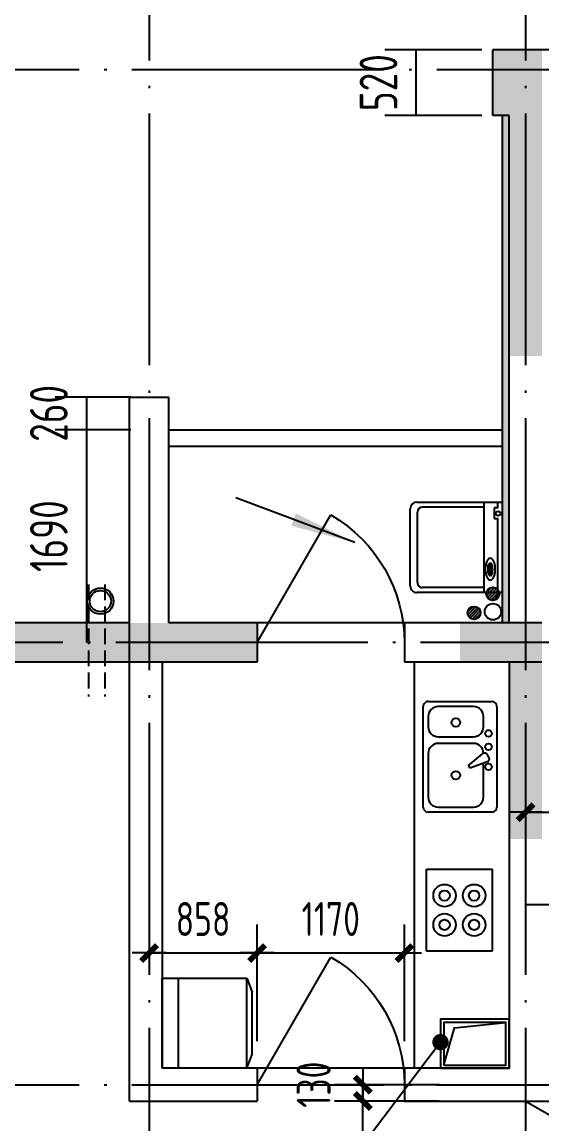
# Model space of a CAD drawing. Extents: x -726032 to 135930, y -151624 to 587044.
# Drawn here: x -609552 to -605424, y 563958 to 572707 of the extents above; entities that cross this region are included whole.
import ezdxf
from ezdxf.enums import TextEntityAlignment as Align

# ---------------------------------------------------------------- set-up
doc = ezdxf.new("R2010")
doc.units = 0
doc.header["$LTSCALE"] = 1000
doc.header["$MEASUREMENT"] = 0
doc.linetypes.add('DASH', pattern=[0.35, 0.25, -0.1])
doc.linetypes.add('DOTE', pattern=[2.42, 2, -0.2, 0.02, -0.2])
doc.layers.get('0').update_dxf_attribs({"linetype": 'CONTINUOUS'})
doc.layers.get('DEFPOINTS').update_dxf_attribs({"color": 1, "linetype": 'CONTINUOUS'})
for name, color, linetype in [('COLUMN', 170, 'CONTINUOUS'), ('DOTE', 8, 'DOTE'), ('GROUND', 45, 'CONTINUOUS'), ('JIAJU', 252, 'CONTINUOUS'), ('LVTRY', 6, 'CONTINUOUS'), ('PUB_DIM', 245, 'CONTINUOUS'), ('ROOF', 4, 'CONTINUOUS'), ('TOTHER', 7, 'CONTINUOUS'), ('WALL', 255, 'CONTINUOUS'), ('WINDOW', 155, 'CONTINUOUS'), ('WINDOW_TEXT', 7, 'CONTINUOUS'), ('引线', 213, 'CONTINUOUS'), ('空调', 245, 'CONTINUOUS'), ('雨水管', 20, 'CONTINUOUS')]:
    doc.layers.add(name, color=color, linetype=linetype)
doc.styles.add('DIM_FONT', font='isocp.shx', dxfattribs={"width": 0.8})
doc.styles.add('SIMPLEX', font='SIMPLEX.SHX')
doc.dimstyles.new('DIMA', dxfattribs={"dimtxt": 300, "dimasz": 1, "dimexe": 250, "dimexo": 300, "dimgap": 150, "dimtad": 1, "dimdec": 0, "dimzin": 0, "dimdsep": 46, "dimtxsty": 'DIM_FONT', "dimcen": 0.09, "dimse1": 1, "dimclrt": 142, "dimadec": 0, "dimazin": 0, "dimtfac": 1, "dimtdec": 0, "dimtix": 1, "dimtmove": 2, "dimatfit": 3, "dimfxl": 1, "dimtolj": 1, "dimtzin": 0, "dimarcsym": 0})
doc.dimstyles.new('DIMB', dxfattribs={"dimtxt": 300, "dimasz": 1, "dimexe": 250, "dimexo": 300, "dimgap": 150, "dimtad": 1, "dimdec": 0, "dimzin": 0, "dimdsep": 46, "dimtxsty": 'DIM_FONT', "dimcen": 0.09, "dimse2": 1, "dimclrt": 142, "dimadec": 0, "dimazin": 0, "dimtfac": 1, "dimtdec": 0, "dimtix": 1, "dimtmove": 2, "dimatfit": 3, "dimfxl": 1, "dimtolj": 1, "dimtzin": 0, "dimarcsym": 0})
doc.dimstyles.new('DIMN', dxfattribs={"dimtxt": 300, "dimasz": 1, "dimexe": 250, "dimexo": 300, "dimgap": 150, "dimtad": 1, "dimdec": 0, "dimzin": 0, "dimdsep": 46, "dimtxsty": 'DIM_FONT', "dimcen": 0.09, "dimclrt": 142, "dimadec": 0, "dimazin": 0, "dimtfac": 1, "dimtdec": 0, "dimtix": 1, "dimtmove": 2, "dimatfit": 3, "dimfxl": 1, "dimtolj": 1, "dimtzin": 0, "dimarcsym": 0})

# ---------------------------------------------------------------- blocks, each defined once
blk = doc.blocks.new('_DIMX')
blk.add_line((-150, 0), (150, 0))
at = {"const_width": 50}
blk.add_lwpolyline([(-70, -70), (70, 70)], dxfattribs=at)
blk = doc.blocks.new('*D1923')
at = {"layer": 'DEFPOINTS', "color": 0, "transparency": 16777216}
for p in [(-604513.9, 566432.7), (-605553.9, 565829.5), (-604513.9, 565829.5)]:
    blk.add_point(p, dxfattribs=at)
at = {"layer": 'PUB_DIM', "color": 0, "lineweight": -2, "transparency": 16777216}
for p, q in [((-604513.9, 566099.5), (-604513.9, 566657.7)), ((-605553, 566432.7), (-604514.8, 566432.7))]:
    blk.add_line(p, q, dxfattribs=at)
at = {"layer": 'PUB_DIM', "color": 0, "lineweight": -2, "transparency": 16777216, "xscale": 0.9, "yscale": 0.9, "zscale": 0.9, "rotation": 180}
blk.add_blockref('_DIMX', (-605553.9, 566432.7), dxfattribs=at)
at = {"layer": 'PUB_DIM', "color": 0, "lineweight": -2, "transparency": 16777216, "xscale": 0.9, "yscale": 0.9, "zscale": 0.9}
blk.add_blockref('_DIMX', (-604513.9, 566432.7), dxfattribs=at)
at = {"layer": 'PUB_DIM', "color": 142, "transparency": 16777216, "insert": (-605033.9, 566702.7), "char_height": 270, "attachment_point": 5, "style": 'DIM_FONT'}
blk.add_mtext('\\A1;1040', dxfattribs=at)
blk = doc.blocks.new('_DBLK')
blk.add_line((-0.5, 0), (0, -0.866))
blk.add_arc((-0.5, 0), 1, 300, 0)
at = {"layer": 'WINDOW_TEXT', "style": 'SIMPLEX', "flags": 9}
blk.add_attdef('A', text='', height=1, dxfattribs=at).set_placement((0, 1.5), align=Align.MIDDLE)
blk = doc.blocks.new('M_E29JIV')
at = {"color": 0, "linetype": 'ByBlock'}
for p, q in [((30.7, 337.5), (419.3, 337.5)), ((0, -306.8), (0, 306.8)), ((358, 306.8), (143.2, 306.8)), ((450, 306.8), (450, -306.8)), ((81.8, 245.5), (81.8, 40)), ((419.3, -20.5), (419.3, 245.5)), ((58.9, 31.4), (162.5, 70.2)), ((162.5, 70.2), (172.8, 52.5)), ((48.4, 2), (56.6, -12.3)), ((172.8, 52.5), (87.3, -17.8)), ((143.2, -81.8), (358, -81.8)), ((358, -122.7), (143.2, -122.7)), ((81.8, -184.1), (81.8, -245.5)), ((419.3, -245.5), (419.3, -184.1)), ((143.2, -306.8), (358, -306.8)), ((419.3, -337.5), (30.7, -337.5))]:
    blk.add_line(p, q, dxfattribs=at)
for centre, radius in [((250.6, 112.5), 25.6), ((51.1, 61.4), 20.5), ((51.1, -61.4), 20.5), ((51.1, -143.2), 20.5), ((250.6, -209.7), 25.6)]:
    blk.add_circle(centre, radius, dxfattribs=at)
for centre, radius, start, end in [((30.7, 306.8), 30.7, 90, 180), ((419.3, 306.8), 30.7, 0, 90), ((143.2, 245.5), 61.4, 90, 180), ((358, 245.5), 61.4, 0, 90), ((66.1, 12.3), 20.5, 110.53768, 210), ((74.3, -2), 20.5, 210, 309.46232), ((143.2, -20.5), 61.4, 180, 270), ((358, -20.5), 61.4, 270, 0), ((143.2, -184.1), 61.4, 90, 180), ((358, -184.1), 61.4, 0, 90), ((143.2, -245.5), 61.4, 180, 270), ((358, -245.5), 61.4, 270, 0), ((30.7, -306.8), 30.7, 180, 270), ((419.3, -306.8), 30.7, 270, 0)]:
    blk.add_arc(centre, radius, start, end, dxfattribs=at)
at = {"style": 'DIM_FONT', "width": 0.8, "flags": 9}
for tag in ['XSIZE', 'YSIZE']:
    blk.add_attdef(tag, (0, 0), '', height=0.5, dxfattribs=at)
blk = doc.blocks.new('M_E21')
for p, q in [((-250.1, 0), (250.1, 0)), ((-250.1, -400.1), (-250.1, 0)), ((250.1, 0), (250.1, -400.1)), ((250.1, -400.1), (-250.1, -400.1))]:
    blk.add_line(p, q)
at = {"layer": 'TOTHER', "linetype": 'Continuous'}
for centre, radius in [((-89.3, -109.8), 68.5), ((89.3, -109.8), 68.5), ((-89.3, -109.8), 31.6), ((89.3, -109.8), 31.6), ((-89.3, -290.2), 68.5), ((-89.3, -290.2), 31.6), ((89.3, -290.2), 68.5), ((89.3, -290.2), 31.6)]:
    blk.add_circle(centre, radius, dxfattribs=at)
at = {"width": 0.8, "flags": 9}
for tag in ['XSIZE', 'YSIZE']:
    blk.add_attdef(tag, (0, 0), '', height=0.5, dxfattribs=at)
blk = doc.blocks.new('M_E20')
for p, q in [((345, 0), (-345, 0)), ((-302.4, -35.8), (-345, -35.8)), ((-302.4, -35), (-302.4, -65.6)), ((-302.4, -65.6), (-219.3, -65.6)), ((-219.3, -65.6), (-219.3, -35)), ((345, -35.8), (-219.3, -35.8)), ((-307.3, -144.3), (-307.3, -611)), ((123, -86.9), (123.1, -98.6)), ((133.5, -96.3), (133.5, -112.9)), ((198.1, -96.3), (133.5, -96.3)), ((133.5, -112.9), (198.1, -112.9)), ((198.1, -112.9), (198.1, -96.3)), ((214.8, -88), (214.8, -98.5)), ((307.3, -144.3), (307.3, -611)), ((267.3, -651), (-267.3, -651))]:
    blk.add_line(p, q)
blk.add_lwpolyline([(83.3, -94.4, 0.185158), (88.2, -107.2, 0.102042), (107.7, -121.5, 0.060862), (132.7, -129.5, 0.047173), (166.5, -132.7, 0.047173), (200.2, -129.5, 0.060862), (225.3, -121.5, 0.102042), (244.7, -107.2, 0.185158), (249.6, -94.4, 0.185158), (244.7, -81.7, 0.102042), (225.3, -67.3, 0.060862), (200.2, -59.3, 0.047173), (166.5, -56.1, 0.047173), (132.7, -59.3, 0.060862), (107.7, -67.3, 0.102042), (88.2, -81.7, 0.185158)], format="xyb", close=True)
for points in [[(214.8, -88, 0.259034), (212.9, -84.6, 0.076276), (201.4, -79.7, 0.036515), (187.8, -77.2, 0.026615), (169, -76.2, 0.026615), (150.1, -77.2, 0.036515), (136.6, -79.7, 0.076276), (125, -84.6, 0.259034), (123.1, -88, 0.078462), (123.3, -89.3, 0.056762)], [(214.8, -98.5, 0.259034), (212.9, -95.1, 0.076276), (201.4, -90.2, 0.036515), (187.8, -87.7, 0.026615), (169, -86.7, 0.026615), (150.1, -87.7, 0.036515), (136.6, -90.2, 0.076276), (125, -95.1, 0.259034), (123.1, -98.5, 0.259034), (125, -102, 0.056762), (133.5, -106, 0.036515)], [(198.1, -107.7, 0.008736), (201.4, -106.9, 0.076276), (212.9, -102, 0.259034), (214.8, -98.5, 0.259034)]]:
    blk.add_lwpolyline(points, format="xyb")
blk.add_circle((-258.7, -35), 17.5)
for centre, start, end in [((-267.3, -611), 180, 270), ((267.3, -611), 270, 0)]:
    blk.add_arc(centre, 40, start, end)
at = {"layer": 'TOTHER', "linetype": 'Continuous'}
for p, q in [((-345, -655.8), (-345, 0)), ((345, 0), (345, -655.8)), ((-345, -144.7), (345, -144.7)), ((295, -705.8), (-295, -705.8))]:
    blk.add_line(p, q, dxfattribs=at)
for centre, start, end in [((-295, -655.8), 180, 270), ((295, -655.8), 270, 0)]:
    blk.add_arc(centre, 50, start, end, dxfattribs=at)
at = {"width": 0.8, "flags": 9}
for tag in ['XSIZE', 'YSIZE']:
    blk.add_attdef(tag, (0, 0), '', height=0.5, dxfattribs=at)
blk = doc.blocks.new('*D3635')
at = {"layer": 'DEFPOINTS', "color": 0, "transparency": 16777216}
for p in [(-608387, 569469.5), (-609039.3, 567779.5), (-608387, 567779.5)]:
    blk.add_point(p, dxfattribs=at)
at = {"layer": 'PUB_DIM', "color": 0, "lineweight": -2, "transparency": 16777216}
for p, q in [((-608687, 569469.5), (-609289.3, 569469.5)), ((-609039.3, 569468.5), (-609039.3, 567780.5))]:
    blk.add_line(p, q, dxfattribs=at)
at = {"layer": 'PUB_DIM', "color": 0, "transparency": 16777216}
for points in [[(-609039.5, 569468.5), (-609039.2, 569468.5), (-609039.3, 569469.5)], [(-609039.5, 567780.5), (-609039.2, 567780.5), (-609039.3, 567779.5)]]:
    blk.add_solid(points, dxfattribs=at)
at = {"layer": 'PUB_DIM', "color": 142, "transparency": 16777216, "insert": (-609339.3, 568624.5), "char_height": 300, "attachment_point": 5, "rotation": 90, "style": 'DIM_FONT'}
blk.add_mtext('\\A1;1690', dxfattribs=at)
blk = doc.blocks.new('*D726')
at = {"layer": 'DEFPOINTS', "color": 0, "transparency": 16777216}
for p in [(-608387, 569729.5), (-609039.3, 569469.5), (-608387, 569469.5)]:
    blk.add_point(p, dxfattribs=at)
at = {"layer": 'PUB_DIM', "color": 0, "lineweight": -2, "transparency": 16777216}
for p, q in [((-608687, 569729.5), (-609289.3, 569729.5)), ((-609039.3, 569730.5), (-609039.3, 569731.5)), ((-609039.3, 569729.5), (-609039.3, 569469.5)), ((-608687, 569469.5), (-609289.3, 569469.5)), ((-609039.3, 569468.5), (-609039.3, 569467.5))]:
    blk.add_line(p, q, dxfattribs=at)
at = {"layer": 'PUB_DIM', "color": 0, "transparency": 16777216}
for points in [[(-609039.5, 569730.5), (-609039.2, 569730.5), (-609039.3, 569729.5)], [(-609039.5, 569468.5), (-609039.2, 569468.5), (-609039.3, 569469.5)]]:
    blk.add_solid(points, dxfattribs=at)
at = {"layer": 'PUB_DIM', "color": 142, "transparency": 16777216, "insert": (-609339.4, 569599.5), "char_height": 300, "attachment_point": 5, "rotation": 90, "style": 'DIM_FONT'}
blk.add_mtext('\\A1;260', dxfattribs=at)
blk = doc.blocks.new('*D1925')
at = {"layer": 'DEFPOINTS', "color": 0, "transparency": 16777216}
for p in [(-606846.6, 564139.5), (-605970, 564139.5), (-605970, 562839.5)]:
    blk.add_point(p, dxfattribs=at)
at = {"layer": 'PUB_DIM', "color": 0, "lineweight": -2, "transparency": 16777216}
for p, q in [((-606240, 564139.5), (-607071.6, 564139.5)), ((-606846.6, 562840.4), (-606846.6, 564138.6))]:
    blk.add_line(p, q, dxfattribs=at)
at = {"layer": 'PUB_DIM', "color": 0, "lineweight": -2, "transparency": 16777216, "xscale": 0.9, "yscale": 0.9, "zscale": 0.9}
for p, rotation in [((-606846.6, 564139.5), 90), ((-606846.6, 562839.5), 270)]:
    blk.add_blockref('_DIMX', p, dxfattribs=dict(at, rotation=rotation))
at = {"layer": 'PUB_DIM', "color": 142, "transparency": 16777216, "insert": (-607116.6, 563489.5), "char_height": 270, "attachment_point": 5, "rotation": 90, "style": 'DIM_FONT'}
blk.add_mtext('\\A1;1300', dxfattribs=at)
blk = doc.blocks.new('*D1926')
at = {"layer": 'DEFPOINTS', "color": 0, "transparency": 16777216}
for p in [(-606846.6, 564269.5), (-605970, 564269.5), (-605970, 564139.5)]:
    blk.add_point(p, dxfattribs=at)
at = {"layer": 'PUB_DIM', "color": 0, "lineweight": -2, "transparency": 16777216}
for p, q in [((-606240, 564269.5), (-607071.6, 564269.5)), ((-606846.6, 564270.4), (-606846.6, 564271.3)), ((-606846.6, 564139.5), (-606846.6, 564269.5)), ((-606846.6, 564138.6), (-606846.6, 564137.7))]:
    blk.add_line(p, q, dxfattribs=at)
at = {"layer": 'PUB_DIM', "color": 0, "lineweight": -2, "transparency": 16777216, "xscale": 0.9, "yscale": 0.9, "zscale": 0.9}
for p, rotation in [((-606846.6, 564269.5), 270), ((-606846.6, 564139.5), 90)]:
    blk.add_blockref('_DIMX', p, dxfattribs=dict(at, rotation=rotation))
at = {"layer": 'PUB_DIM', "color": 142, "transparency": 16777216, "insert": (-607236.7, 564269.5), "char_height": 270, "attachment_point": 5, "rotation": 90, "style": 'DIM_FONT'}
blk.add_mtext('\\A1;130', dxfattribs=at)
blk = doc.blocks.new('A$C593B1C2D')
at = {"layer": 'JIAJU'}
for p, q in [((0, 550), (0, 32.5)), ((550, 550), (0, 550)), ((550, 32.5), (550, 550)), ((550, 450), (0, 450)), ((0, 32.5), (84.2, 0)), ((550, 32.5), (0, 32.5)), ((465.8, 0), (84.2, 0)), ((550, 32.5), (465.8, 0))]:
    blk.add_line(p, q, dxfattribs=at)
blk = doc.blocks.new('A$C52343C9C')
at = {"layer": 'JIAJU', "rotation": 2.050917305024764e-05}
blk.add_blockref('A$C593B1C2D', (0, 0), dxfattribs=at)
blk = doc.blocks.new('A$C47CE1419')
at = {"layer": 'JIAJU', "xscale": -1, "rotation": 90}
blk.add_blockref('A$C52343C9C', (550, 550), dxfattribs=at)
blk = doc.blocks.new('*D1941')
at = {"layer": 'DEFPOINTS', "color": 0, "transparency": 16777216}
for p in [(-606515.8, 565315.3), (-607685.8, 564345.9), (-606515.8, 564345.9)]:
    blk.add_point(p, dxfattribs=at)
at = {"layer": 'PUB_DIM', "color": 0, "lineweight": -2, "transparency": 16777216}
for p, q in [((-606515.8, 564615.9), (-606515.8, 565540.3)), ((-607684.9, 565315.3), (-606516.7, 565315.3))]:
    blk.add_line(p, q, dxfattribs=at)
at = {"layer": 'PUB_DIM', "color": 0, "lineweight": -2, "transparency": 16777216, "xscale": 0.9, "yscale": 0.9, "zscale": 0.9, "rotation": 180}
blk.add_blockref('_DIMX', (-607685.8, 565315.3), dxfattribs=at)
at = {"layer": 'PUB_DIM', "color": 0, "lineweight": -2, "transparency": 16777216, "xscale": 0.9, "yscale": 0.9, "zscale": 0.9}
blk.add_blockref('_DIMX', (-606515.8, 565315.3), dxfattribs=at)
at = {"layer": 'PUB_DIM', "color": 142, "transparency": 16777216, "insert": (-607100.8, 565585.3), "char_height": 270, "attachment_point": 5, "style": 'DIM_FONT'}
blk.add_mtext('\\A1;1170', dxfattribs=at)
blk = doc.blocks.new('*D1942')
at = {"layer": 'DEFPOINTS', "color": 0, "transparency": 16777216}
for p in [(-607685.8, 565315.3), (-608543.8, 564345.9), (-607685.8, 564345.9)]:
    blk.add_point(p, dxfattribs=at)
at = {"layer": 'PUB_DIM', "color": 0, "lineweight": -2, "transparency": 16777216}
for p, q in [((-607685.8, 564615.9), (-607685.8, 565540.3)), ((-608542.9, 565315.3), (-607686.7, 565315.3))]:
    blk.add_line(p, q, dxfattribs=at)
at = {"layer": 'PUB_DIM', "color": 0, "lineweight": -2, "transparency": 16777216, "xscale": 0.9, "yscale": 0.9, "zscale": 0.9, "rotation": 180}
blk.add_blockref('_DIMX', (-608543.8, 565315.3), dxfattribs=at)
at = {"layer": 'PUB_DIM', "color": 0, "lineweight": -2, "transparency": 16777216, "xscale": 0.9, "yscale": 0.9, "zscale": 0.9}
blk.add_blockref('_DIMX', (-607685.8, 565315.3), dxfattribs=at)
at = {"layer": 'PUB_DIM', "color": 142, "transparency": 16777216, "insert": (-608114.8, 565585.3), "char_height": 270, "attachment_point": 5, "style": 'DIM_FONT'}
blk.add_mtext('\\A1;858', dxfattribs=at)
blk = doc.blocks.new('*D738')
at = {"layer": 'DEFPOINTS', "color": 0, "transparency": 16777216}
for p in [(-605553.9, 573680.2), (-605813.9, 572485.5), (-605553.9, 572485.5)]:
    blk.add_point(p, dxfattribs=at)
at = {"layer": 'PUB_DIM', "color": 0, "lineweight": -2, "transparency": 16777216}
for p, q in [((-605813.9, 572785.5), (-605813.9, 573930.2)), ((-605553.9, 572785.5), (-605553.9, 573930.2)), ((-605814.9, 573680.2), (-605815.9, 573680.2)), ((-605813.9, 573680.2), (-605553.9, 573680.2)), ((-605552.9, 573680.2), (-605551.9, 573680.2))]:
    blk.add_line(p, q, dxfattribs=at)
at = {"layer": 'PUB_DIM', "color": 0, "transparency": 16777216}
for points in [[(-605814.9, 573680.3), (-605814.9, 573680), (-605813.9, 573680.2)], [(-605552.9, 573680.3), (-605552.9, 573680), (-605553.9, 573680.2)]]:
    blk.add_solid(points, dxfattribs=at)
at = {"layer": 'PUB_DIM', "color": 142, "transparency": 16777216, "insert": (-605637.9, 574194.8), "char_height": 300, "attachment_point": 5, "style": 'DIM_FONT'}
blk.add_mtext('\\A1;260', dxfattribs=at)
blk = doc.blocks.new('*D739')
at = {"layer": 'DEFPOINTS', "color": 0, "transparency": 16777216}
for p in [(-606421.9, 572485.5), (-605602, 572485.5), (-605602, 571965.5)]:
    blk.add_point(p, dxfattribs=at)
at = {"layer": 'PUB_DIM', "color": 0, "lineweight": -2, "transparency": 16777216}
for p, q in [((-605902, 572485.5), (-606671.9, 572485.5)), ((-606421.9, 572486.5), (-606421.9, 572487.5)), ((-606421.9, 571965.5), (-606421.9, 572485.5)), ((-605902, 571965.5), (-606671.9, 571965.5)), ((-606421.9, 571964.5), (-606421.9, 571963.5))]:
    blk.add_line(p, q, dxfattribs=at)
at = {"layer": 'PUB_DIM', "color": 0, "transparency": 16777216}
for points in [[(-606422, 572486.5), (-606421.7, 572486.5), (-606421.9, 572485.5)], [(-606422, 571964.5), (-606421.7, 571964.5), (-606421.9, 571965.5)]]:
    blk.add_solid(points, dxfattribs=at)
at = {"layer": 'PUB_DIM', "color": 142, "transparency": 16777216, "insert": (-606721.9, 572225.5), "char_height": 300, "attachment_point": 5, "rotation": 90, "style": 'DIM_FONT'}
blk.add_mtext('\\A1;520', dxfattribs=at)
blk = doc.blocks.new('_ARROW')
blk.add_solid([(0, 0), (-1, 0.1), (-1, -0.1)])

msp = doc.modelspace()

# ---------------------------------------------------------------- hatches: boundary and pattern name
at = {"layer": 'ROOF'}
h = msp.add_hatch(dxfattribs=at)
h.set_pattern_fill('DOTS', color=256, scale=390, style=0)
h.set_pattern_definition([(0, (-619033.962, 158961.312), (12.1875, 24.375), [0, -24.375])])
h.paths.add_polyline_path([(-605735.9, 567935.5), (-605683.9, 567935.5), (-605683.9, 571965.5), (-605735.9, 571965.5)])
at = {"layer": '雨水管'}
h = msp.add_hatch(dxfattribs=at)
h.set_pattern_fill('ANSI31', color=256, scale=130, style=0)
h.set_pattern_definition([(45, (-1126570.079, 910198.765), (-11.4904852, 11.4904852), [])])
h.paths.add_polyline_path([(-605866.3, 568167, 1), (-605762.3, 568167, 1)])
h = msp.add_hatch(dxfattribs=at)
h.set_pattern_fill('ANSI31', color=256, scale=130, style=0)
h.set_pattern_definition([(45, (-1126718.392, 910046.808), (-11.4904852, 11.4904852), [])])
h.paths.add_polyline_path([(-606014.6, 568015, 1), (-605910.6, 568015, 1)])

# ---------------------------------------------------------------- linework, layer by layer
at = {"layer": 'COLUMN'}
for points in [[(-605813.9, 572485.5), (-605813.9, 571965.5), (-605423.9, 572485.5), (-605683.9, 571965.5)], [(-605683.9, 571965.5), (-605683.9, 570054.5), (-605423.9, 572485.5), (-605423.9, 570054.5)], [(-609973.9, 567935.5), (-609973.9, 567623.5), (-607685.9, 567935.5), (-607685.9, 567623.5)], [(-606073.9, 567935.5), (-606073.9, 567623.5), (-605423.9, 567935.5), (-605683.9, 567623.5)], [(-605683.9, 567623.5), (-605683.9, 566219.5), (-605423.9, 567935.5), (-605423.9, 566219.5)]]:
    msp.add_solid(points, dxfattribs=at)
at = {"layer": 'DOTE'}
for p, q in [((-608543.9, 574401.4), (-608543.9, 546557.4)), ((-605553.9, 574401.4), (-605553.9, 561929.5)), ((-615939.2, 572329.5), (-546307.4, 572329.5)), ((-546307.4, 567779.5), (-615991.2, 567779.5)), ((-605553.9, 565699.5), (-602173.9, 565699.5)), ((-615939.2, 564269.5), (-546307.4, 564269.5))]:
    msp.add_line(p, q, dxfattribs=at)
at = {"layer": 'GROUND'}
for p, q in [((-606515.9, 567935.5), (-607685.9, 567935.5)), ((-606515.9, 564399.5), (-607685.9, 564399.5))]:
    msp.add_line(p, q, dxfattribs=at)
at = {"layer": 'LVTRY'}
msp.add_line((-606437.9, 567623.5), (-606437.9, 564399.5), dxfattribs=at)
for points in [[(-606229.9, 564399.5), (-605683.9, 564399.5), (-605683.9, 564789.5), (-606229.9, 564789.5)], [(-606203.9, 564425.5), (-605709.9, 564425.5), (-605709.9, 564763.5), (-606203.9, 564763.5)]]:
    msp.add_lwpolyline(points, close=True, dxfattribs=at)
msp.add_lwpolyline([(-606203.9, 564425.5), (-606119.3, 564720), (-605709.9, 564763.5)], dxfattribs=at)
at = {"layer": 'ROOF'}
for p, q in [((-605735.9, 567935.5), (-605735.9, 571965.5)), ((-608387.9, 569469.5), (-605735.9, 569469.5)), ((-608387.9, 569339.5), (-605735.9, 569339.5))]:
    msp.add_line(p, q, dxfattribs=at)
at = {"layer": 'WALL'}
for p, q in [((-604643.9, 572485.5), (-605813.9, 572485.5)), ((-605813.9, 571965.5), (-605813.9, 572485.5)), ((-605683.9, 571965.5), (-605813.9, 571965.5)), ((-605683.9, 567935.5), (-605683.9, 571965.5)), ((-608699.9, 569729.5), (-608387.9, 569729.5)), ((-608699.9, 564139.5), (-608699.9, 569729.5)), ((-608387.9, 567935.5), (-608387.9, 569729.5)), ((-608699.9, 567935.5), (-609973.9, 567935.5)), ((-607685.9, 567935.5), (-608387.9, 567935.5)), ((-607685.9, 567935.5), (-607685.9, 567623.5)), ((-606515.9, 567935.5), (-606515.9, 567623.5)), ((-605423.9, 567935.5), (-606515.9, 567935.5)), ((-607685.9, 567623.5), (-609973.9, 567623.5)), ((-608439.9, 567623.5), (-608439.9, 564399.5)), ((-605423.9, 567623.5), (-606515.9, 567623.5)), ((-605683.9, 567623.5), (-605683.9, 564399.5)), ((-607685.9, 564399.5), (-608439.9, 564399.5)), ((-607685.9, 564399.5), (-607685.9, 564139.5)), ((-606515.9, 564399.5), (-606515.9, 564139.5)), ((-605683.9, 564399.5), (-606515.9, 564399.5)), ((-608699.9, 564139.5), (-607685.9, 564139.5)), ((-606515.9, 564139.5), (-604435.9, 564139.5))]:
    msp.add_line(p, q, dxfattribs=at)
at = {"layer": '引线', "const_width": 64.7}
msp.add_lwpolyline([(-606262.5, 564607.4, 1), (-606197.2, 564607.4, 1)], format="xyb", close=True, dxfattribs=at)
at = {"layer": '引线'}
msp.add_lwpolyline([(-606229.9, 564607.4), (-607586.6, 562810.4), (-612733.6, 562810.4)], dxfattribs=at)
at = {"layer": '空调', "linetype": 'DASH', "ltscale": 0.5}
for p, q in [((-609024.9, 568241.3), (-609024.9, 567351.9)), ((-608894.9, 568241.3), (-608894.9, 567351.9))]:
    msp.add_line(p, q, dxfattribs=at)
at = {"layer": '雨水管'}
msp.add_lwpolyline([(-606909, 568573.1), (-607854.5, 568928.2)], dxfattribs=at)
for centre, radius in [((-608929.8, 568108.9), 104), ((-608929.8, 568108.9), 84.5), ((-605814.3, 568167), 52), ((-605962.6, 568015), 52), ((-605813.2, 568024.8), 65)]:
    msp.add_circle(centre, radius, dxfattribs=at)

# ---------------------------------------------------------------- block references
at = {"layer": 'LVTRY'}
for name, p, xscale, yscale, zscale, rotation in [('M_E20', (-605735.9, 568536), 1.039999999993597, 1.039999999993597, 1.039999999993597, 270), ('M_E29JIV', (-605781.9, 566872.7), 1.299999999999272, 1.299999999999272, 1.299999999999272, 180), ('M_E21', (-605819.7, 565654.9), 1.30000000000291, 1.30000000000291, 1.30000000000291, 270)]:
    msp.add_blockref(name, p, dxfattribs=dict(at, xscale=xscale, yscale=yscale, zscale=zscale, rotation=rotation))
at = {"layer": 'LVTRY', "xscale": 1.299999999999272, "yscale": 1.299999999999272, "zscale": 1.299999999999272}
msp.add_blockref('A$C47CE1419', (-608439.9, 564399.5), dxfattribs=at)
at = {"layer": 'WINDOW'}
for p, xscale, yscale, zscale, rotation in [((-607100.9, 567779.5), -1170, 1170, 1170, 180), ((-607100.9, 564269.5), -1170, 1170, 1170, 180), ((-605553.9, 563489.5), 1300, -1300, 1300, 270)]:
    msp.add_blockref('_DBLK', p, dxfattribs=dict(at, xscale=xscale, yscale=yscale, zscale=zscale, rotation=rotation))
at = {"layer": '雨水管', "xscale": 519.9999999999982, "yscale": 519.9999999999982, "zscale": 519.9999999999982, "rotation": 339.4141290930005}
msp.add_blockref('_ARROW', (-606909, 568573.1), dxfattribs=at)

# ---------------------------------------------------------------- dimensions: what is measured, and where the dimension line sits
at = {"layer": 'PUB_DIM'}
dim = msp.add_linear_dim(base=(-605553.9, 573680.2), p1=(-605813.9, 572485.5), p2=(-605553.9, 572485.5), angle=180, dimstyle='DIMN', dxfattribs=at)
dim.commit()
dim.dimension.update_dxf_attribs({"geometry": '*D738', "text_midpoint": (-605637.9, 574194.8), "dimtype": 160})
for base, p1, p2, angle, dimstyle, picture, middle in [((-606421.9, 572485.5), (-605602, 571965.5), (-605602, 572485.5), 270, 'DIMN', '*D739', (-606721.9, 572225.5)), ((-609039.3, 569469.5), (-608387, 569729.5), (-608387, 569469.5), 90, 'DIMN', '*D726', (-609339.4, 569599.5)), ((-609039.3, 567779.5), (-608387, 569469.5), (-608387, 567779.5), 90, 'DIMB', '*D3635', (-609339.3, 568624.5))]:
    dim = msp.add_linear_dim(base=base, p1=p1, p2=p2, angle=angle, dimstyle=dimstyle, dxfattribs=at)
    dim.commit()
    dim.dimension.update_dxf_attribs({"geometry": picture, "text_midpoint": middle})
for p1, p2, distance, picture, middle in [((-605553.9, 565829.5), (-604513.9, 565829.5), 603.2, '*D1923', (-605033.9, 566702.7)), ((-608543.8, 564345.9), (-607685.8, 564345.9), 969.4, '*D1942', (-608114.8, 565585.3)), ((-607685.8, 564345.9), (-606515.8, 564345.9), 969.4, '*D1941', (-607100.8, 565585.3)), ((-605970, 562839.5), (-605970, 564139.5), 876.7, '*D1925', (-607116.6, 563489.5))]:
    dim = msp.add_aligned_dim(p1=p1, p2=p2, distance=distance, dimstyle='DIMA', override={"dimscale": 0.9, "dimblk1": '_DIMX', "dimblk2": '_DIMX', "dimsah": 1}, dxfattribs=at)
    dim.commit()
    dim.dimension.update_dxf_attribs({"geometry": picture, "text_midpoint": middle})
dim = msp.add_linear_dim(base=(-606846.6, 564269.5), p1=(-605970, 564139.5), p2=(-605970, 564269.5), angle=90, dimstyle='DIMA', override={"dimscale": 0.9, "dimblk1": '_DIMX', "dimblk2": '_DIMX', "dimsah": 1}, dxfattribs=at)
dim.commit()
dim.dimension.update_dxf_attribs({"geometry": '*D1926', "text_midpoint": (-607236.7, 564269.5), "dimtype": 161})

doc.saveas('drawing.dxf')
